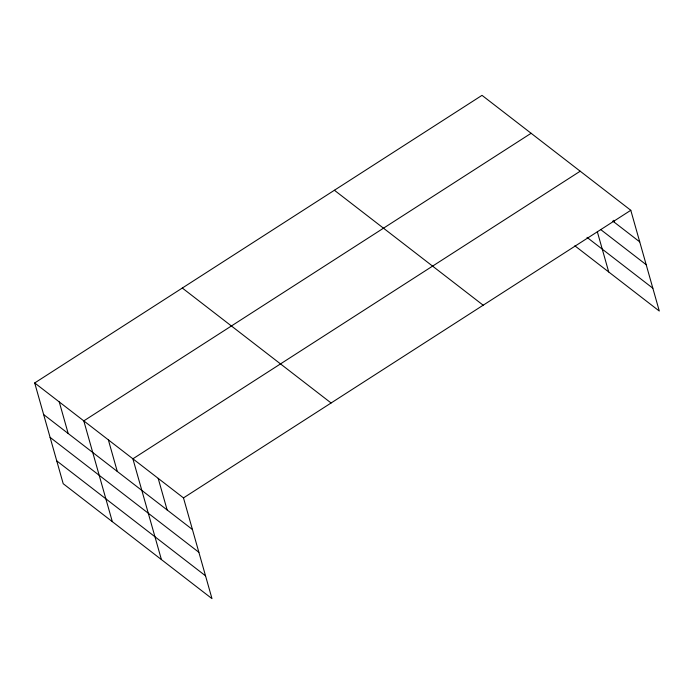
<?xml version="1.0" encoding="UTF-8"?>
<svg xmlns="http://www.w3.org/2000/svg" width="694" height="694" viewBox="0 0 694 694"><rect width="100%" height="100%" fill="white"/><g stroke="black" fill="none" stroke-linecap="round" stroke-linejoin="round"><path stroke-width="1.04" d="M34.7 382.949L183.485 497.902L211.991 598.653L63.206 483.709L34.7 382.949L482.009 95.347L630.794 210.291L659.3 311.051L574.849 245.806M531.11 133.283L83.8 420.885L112.307 521.636M580.201 171.21L132.892 458.821L161.407 559.572M183.485 497.902L630.794 210.291M612.75 221.048L639.729 241.885M600.657 229.541L646.192 264.709M587.02 237.374L652.846 288.227M334.395 190.26L483.18 305.204M182.314 288.045L331.09 402.988M43.644 414.544L192.42 529.496M50.098 437.367L198.883 552.32M56.752 460.885L205.537 575.829M613.86 220.31L614.442 222.349M597.334 231.761L608.716 271.961M158.189 478.357L167.133 509.951M108.351 439.849L117.286 471.443M59.25 401.921L68.186 433.516"/></g></svg>
